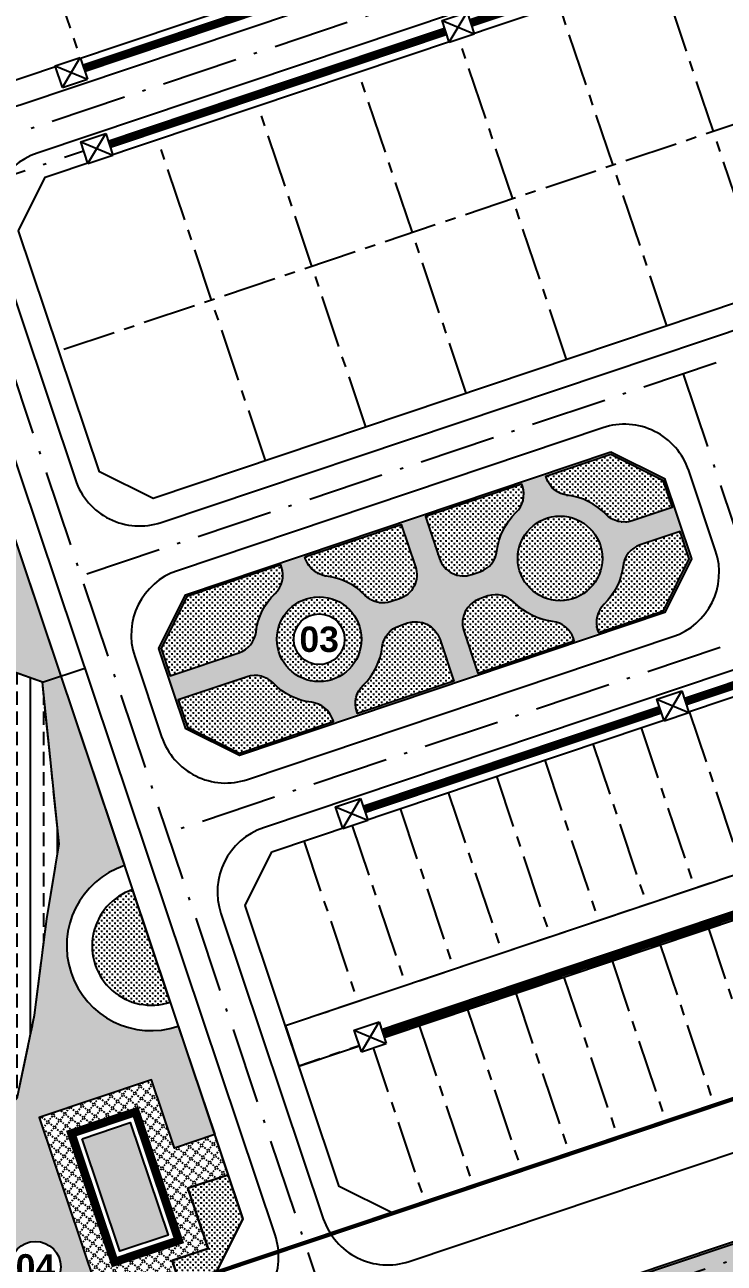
# Model space of a CAD drawing. Header units: metres. Extents: x 566631 to 571261, y 2062953 to 2068466.
# Drawn here: x 568348.8 to 568431.3, y 2065959.3 to 2066105.5 of the extents above; entities that cross this region are included whole.
import ezdxf
from ezdxf.enums import TextEntityAlignment as Align

# ---------------------------------------------------------------- set-up
doc = ezdxf.new("R2010")
doc.units = ezdxf.units.M
for name, pattern in [('ACAD_ISO10W100', [18.5, 12, -3, 0.5, -3]), ('CENTER', [2, 1.25, -0.25, 0.25, -0.25]), ('DOT', [0.25, 0, -0.25]), ('HIDDEN', [0.375, 0.25, -0.125])]:
    doc.linetypes.add(name, pattern=pattern)
for name, color, linetype in [('bonen', 34, 'CONTINUOUS'), ('BoThamCo', 94, 'CONTINUOUS'), ('ChiaLo', 128, 'CENTER'), ('D-TT', 2, 'CONTINUOUS'), ('ddc', 32, 'CONTINUOUS'), ('ghi_chu', 7, 'CONTINUOUS'), ('hacth sdd', 8, 'CONTINUOUS'), ('hatchViaHe+LogDg', 129, 'CONTINUOUS'), ('LogDg', 7, 'CONTINUOUS'), ('nha', 20, 'CONTINUOUS'), ('RANHGIOI', 2, 'HIDDEN'), ('TimDg', 222, 'CONTINUOUS'), ('TTLL', 170, 'CONTINUOUS'), ('ViaHeS', 32, 'CONTINUOUS')]:
    doc.layers.add(name, color=color, linetype=linetype)
doc.styles.add('ARIALB', font='VHARIALB.TTF', dxfattribs={"width": 0.75})
doc.styles.get("Standard").update_dxf_attribs({"font": 'VHARIALN.TTF'})
doc.linetypes.add('Thong tin', pattern='A,12.7,-5.08,["TTLL",Standard,S=2.54,R=0,X=-2.54,Y=-1.27],-9.08', length=26.86)
pattern_1 = [(0, (568078.4122556136, 2065965.172538756), (0.3175, 0.3175), [0.15875, -0.4762500000000001]), (90, (568078.4916306136, 2065965.093163756), (-0.3175, 0.3175), [0.15875, -0.4762500000000001])]
pattern_2 = [(0, (568341.9024460879, 2065948.283835178), (0.3175, 0.3175), [0.15875, -0.4762500000000001]), (90, (568341.9818210879, 2065948.204460178), (-0.3175, 0.3175), [0.15875, -0.4762500000000001])]

# ---------------------------------------------------------------- blocks, each defined once
blk = doc.blocks.new('dsl')
at = {"color": 158, "linetype": 'DOT'}
blk.add_wipeout([(0, 1.5), (0.33644860936327353, 1.4617805352900177), (0.7271365341730276, 1.3119727361482205), (1.0179708990035576, 1.1016965319868746), (1.2342348857782783, 0.8524460373446345), (1.3543988210148825, 0.6446734317579512), (1.4417184349149323, 0.4140627419110956), (1.5, 0), (1.4408082852605588, -0.41721874987695173), (1.3263853264506624, -0.7005012247245759), (1.1508682344574481, -0.9620303045958281), (0.9135099182603594, -1.1897477167658508), (0.6119164755800454, -1.3695102143101394), (0.38024214177858096, -1.4510051391553134), (0, -1.5), (-0.4646015835460416, -1.4262346820905236), (-0.7918897030176879, -1.2739351231138016), (-1.1446356684900818, -0.9694375619291122), (-1.3156433532713265, -0.7204738487488953), (-1.4267119241412873, -0.46313398238271475), (-1.493310356047019, -0.14150682114990332), (-1.5, 0), (-1.4614062352338948, 0.3380707260221243), (-1.3372086829040484, 0.6796123441309305), (-1.1726255954709188, 0.9353871992789777), (-0.9171726725762708, 1.1869264040143435), (-0.6270318645983934, 1.362655877601469), (-0.2542087298352414, 1.478302378207502)], dxfattribs=at).dxf.layer = 'ghi_chu'
at = {"layer": 'ghi_chu', "color": 32}
blk.add_circle((0, 0), 1.5, dxfattribs=at)
at = {"layer": 'ghi_chu', "style": 'ARIALB'}
blk.add_attdef('01', text='', height=1.5, dxfattribs=at).set_placement((0, -0.75), align=Align.CENTER)
blk = doc.blocks.new('hgtc')
at = {"color": 11, "linetype": 'Continuous'}
blk.add_wipeout([(-1.53, 1.3274999999999988), (1.529999999984283, 1.327500000188592), (1.5299999999999996, -1.3275), (-1.53, -1.3275), (-1.5299999999842842, 1.327500000188592)], dxfattribs=at).dxf.layer = 'D-TT'
at = {"layer": 'D-TT', "color": 11, "linetype": 'Continuous'}
for p, q in [((-1.53, -1.3275), (-1.53, 1.3275)), ((-1.53, 1.3275), (1.53, 1.3275)), ((-1.53, 1.3275), (1.53, -1.3275)), ((-1.53, -1.3275), (1.53, 1.3275)), ((1.53, 1.3275), (1.53, -1.3275)), ((-1.53, -1.3275), (1.53, -1.3275))]:
    blk.add_line(p, q, dxfattribs=at)
at = {"layer": 'D-TT', "color": 11, "linetype": 'Continuous', "flags": 128}
for points in [[(-1.53, -1.3275), (-1.53, 1.3275), (-1.405566792644095, 1.3275)], [(-1.53, -1.3275), (-0.6722961259656586, -1.3275)]]:
    blk.add_lwpolyline(points, dxfattribs=at)

msp = doc.modelspace()

# ---------------------------------------------------------------- hatches: boundary and pattern name
at = {"layer": 'hacth sdd'}
h = msp.add_hatch(dxfattribs=at)
h.set_pattern_fill('BRASS', color=57, scale=0.5, angle=90, style=0)
h.set_pattern_definition([(90, (568266.8793983184, 2065944.215789926), (-3.175, 1.944126793646423e-16), []), (90, (568265.2918983183, 2065944.215789926), (-3.175, 1.944126793646423e-16), [1.5875, -0.79375])])
edge = h.paths.add_edge_path()
edge.add_line((568351.3674999999, 2065999.907999998), (568352.8139, 2066008.756))
edge.add_line((568352.8139, 2066008.756), (568350.8340941108, 2066027.838424062))
edge.add_line((568350.8340941108, 2066027.838424062), (568345.1729999994, 2066029.863000001))
edge.add_line((568345.1729999994, 2066029.863000001), (568325.5022999999, 2066028.388))
edge.add_line((568325.5022999999, 2066028.388), (568318.9279, 2066039.339))
edge.add_line((568318.9279, 2066039.339), (568314.9863983076, 2066049.423599376))
edge.add_line((568314.9863983076, 2066049.423599376), (568314.4636000001, 2066054.183000003))
edge.add_line((568314.4636000001, 2066054.183000003), (568313.5623999998, 2066072.149000001))
edge.add_line((568313.5623999998, 2066072.149000001), (568309.5899999994, 2066089.465000002))
edge.add_line((568309.5899999994, 2066089.465000002), (568303.3640622199, 2066109.111034814))
edge.add_line((568303.3640622199, 2066109.111034814), (568305.4579381634, 2066122.428643822))
edge.add_line((568305.4579381634, 2066122.428643822), (568308.3270612455, 2066126.268391711))
edge.add_line((568308.3270612455, 2066126.268391711), (568298.8248246654, 2066158.844744774))
edge.add_line((568298.8248246654, 2066158.844744774), (568299.7726598099, 2066167.626184671))
edge.add_line((568299.7726598099, 2066167.626184671), (568305.1559680107, 2066171.192696628))
edge.add_line((568305.1559680107, 2066171.192696628), (568304.4923737963, 2066173.170062317))
edge.add_line((568304.4923737963, 2066173.170062317), (568298.1814854505, 2066176.260822262))
edge.add_line((568298.1814854505, 2066176.260822262), (568290.1435999983, 2066173.452))
edge.add_line((568290.1435999983, 2066173.452), (568271.6118055442, 2066163.570508606))
edge.add_line((568271.6118055442, 2066163.570508606), (568268.9940249232, 2066159.159125155))
edge.add_line((568268.9940249232, 2066159.159125155), (568269.8847778293, 2066068.284759742))
edge.add_line((568269.8847778293, 2066068.284759742), (568267.9513999998, 2066022.266999998))
edge.add_line((568267.9513999998, 2066022.266999998), (568266.8793983184, 2065974.764369501))
edge.add_arc((568269.8786346917, 2065974.696685114), 2.999999999910792, 178.7072137354958, 278.1529226657059)
edge.add_line((568270.3040815864, 2065971.727005849), (568299.7805802036, 2065975.949914685))
edge.add_arc((568301.4114599662, 2065964.566144167), 11.49999999982594, 50.86864694758958, 98.15292266340992, ccw=False)
edge.add_line((568308.6691142952, 2065973.486707694), (568316.054263965, 2065967.478246088))
edge.add_arc((568295.5435017319, 2065942.267957858), 32.5000000000303, 21.86286711075968, 50.86864695039941, ccw=False)
edge.add_line((568325.7060298783, 2065954.370515266), (568329.7805605613, 2065944.215789926))
edge.add_line((568329.7805605613, 2065944.215789926), (568341.9024460879, 2065948.283835179))
edge.add_line((568341.9024460879, 2065948.283835179), (568342.6188681677, 2065956.87019987))
edge.add_line((568342.6188681677, 2065956.87019987), (568344.3313999998, 2065964.883999999))
edge.add_line((568344.3313999998, 2065964.883999999), (568345.571, 2065976.577))
edge.add_line((568345.571, 2065976.577), (568347.8497000001, 2065978.769000001))
edge.add_line((568347.8497000001, 2065978.769000001), (568349.9137, 2065988.549))
edge.add_line((568349.9137, 2065988.549), (568351.3674999999, 2065999.907999998))
h = msp.add_hatch(dxfattribs=at)
h.set_pattern_fill('CROSS', color=64, scale=0.05, style=0)
h.set_pattern_definition([(0, (568298.8248246653, 2065948.283835178), (0.3175, 0.3175), [0.15875, -0.4762500000000001]), (90, (568298.9041996653, 2065948.204460178), (-0.3175, 0.3175), [0.15875, -0.4762500000000001])])
edge = h.paths.add_edge_path()
edge.add_line((568353.0188965509, 2066028.571633031), (568360.5243906633, 2066006.206901374))
edge.add_arc((568363.7059598555, 2065996.726520713), 9.999999999975753, 108.5514997308705, 288.5514997308706)
edge.add_line((568366.8875290477, 2065987.246140052), (568371.1790113084, 2065974.458461088))
edge.add_line((568371.1790113084, 2065974.458461088), (568366.4388209782, 2065972.867676493))
edge.add_line((568366.4388209782, 2065972.867676493), (568363.7344871651, 2065980.926000054))
edge.add_line((568363.7344871651, 2065980.926000054), (568350.4619542155, 2065976.471803177))
edge.add_line((568350.4619542155, 2065976.471803177), (568357.1432497163, 2065956.563003758))
edge.add_line((568357.1432497163, 2065956.563003758), (568361.4094208578, 2065957.994709882))
edge.add_line((568361.4094208578, 2065957.994709882), (568362.3638915771, 2065955.150595799))
edge.add_line((568362.3638915771, 2065955.150595799), (568341.9024460879, 2065948.283835178))
edge.add_line((568341.9024460879, 2065948.283835178), (568342.6188681676, 2065956.870199869))
edge.add_line((568342.6188681676, 2065956.870199869), (568344.3313999999, 2065964.883999998))
edge.add_line((568344.3313999999, 2065964.883999998), (568345.571, 2065976.577))
edge.add_line((568345.571, 2065976.577), (568347.8497000003, 2065978.769000001))
edge.add_line((568347.8497000003, 2065978.769000001), (568349.9137000002, 2065988.549000002))
edge.add_line((568349.9137000002, 2065988.549000002), (568351.3675000003, 2065999.908000001))
edge.add_line((568351.3675000003, 2065999.908000001), (568352.8139, 2066008.756))
edge.add_line((568352.8139, 2066008.756), (568350.8340941106, 2066027.838424062))
edge.add_line((568350.8340941106, 2066027.838424062), (568345.1729999989, 2066029.863000002))
edge.add_line((568345.1729999989, 2066029.863000002), (568325.5022999995, 2066028.388000001))
edge.add_line((568325.5022999995, 2066028.388000001), (568318.9279000001, 2066039.339))
edge.add_line((568318.9279000001, 2066039.339), (568314.9863983075, 2066049.423599376))
edge.add_line((568314.9863983075, 2066049.423599376), (568314.4636, 2066054.183000007))
edge.add_line((568314.4636, 2066054.183000007), (568313.5623999999, 2066072.149000001))
edge.add_line((568313.5623999999, 2066072.149000001), (568309.5899999989, 2066089.464999999))
edge.add_line((568309.5899999989, 2066089.464999999), (568303.3640622199, 2066109.111034814))
edge.add_line((568303.3640622199, 2066109.111034814), (568305.4579381635, 2066122.428643822))
edge.add_line((568305.4579381635, 2066122.428643822), (568308.3270612456, 2066126.26839171))
edge.add_line((568308.3270612456, 2066126.26839171), (568298.8248246653, 2066158.844744774))
edge.add_line((568298.8248246653, 2066158.844744774), (568299.7726598098, 2066167.626184671))
edge.add_line((568299.7726598098, 2066167.626184671), (568305.1559680107, 2066171.192696628))
edge.add_line((568305.1559680107, 2066171.192696628), (568310.2655463113, 2066155.967270312))
edge.add_arc((568312.8108016651, 2066148.382965783), 8.000000000076302, 108.5514997308164, 237.5042640869356)
edge.add_arc((568307.9756701079, 2066140.792082908), 0.999999999896655, 0.3901498371029106, 57.50426407734108, ccw=False)
edge.add_arc((568323.6349493345, 2066140.898714844), 14.65964227781195, 180.3901498526195, 207.7532025430691)
edge.add_arc((568290.4644585359, 2066123.444508046), 22.82276419224252, 6.119504724278272, 27.753202543186717, ccw=False)
edge.add_arc((568312.1628703312, 2066125.770870561), 0.9999999999792477, -75.42129825631952, 6.119504723686305, ccw=False)
edge.add_arc((568314.1765472866, 2066118.028448128), 6.999999999989777, 104.5787017427212, 427.6885808023829)
edge.add_arc((568317.213671676, 2066125.429520715), 0.99999999981198, 184.2440412697715, 247.6885808031731, ccw=False)
edge.add_arc((568290.464458536, 2066123.444508046), 25.82276419218639, 4.244041282442613, 27.75320254367217)
edge.add_arc((568323.6349493343, 2066140.898714844), 11.65964227745637, 188.1525263400488, 207.7532025417503, ccw=False)
edge.add_arc((568313.0830326614, 2066139.387083932), 0.9999999998407206, 91.73334072930072, 188.152526343838, ccw=False)
edge.add_arc((568312.810801665, 2066148.382965783), 8.00000000010521, 271.733340734301, 288.5514997316069)
edge.add_line((568315.3560570189, 2066140.798661254), (568319.0272458472, 2066129.859321115))
edge.add_line((568319.0272458472, 2066129.859321115), (568343.3850626674, 2066057.278351924))
edge.add_line((568343.3850626674, 2066057.278351924), (568340.5409269022, 2066056.323945433))
edge.add_line((568340.5409269022, 2066056.323945433), (568339.274724728, 2066056.953848002))
edge.add_line((568339.274724728, 2066056.953848002), (568335.1387191284, 2066069.278240504))
edge.add_line((568335.1387191284, 2066069.278240504), (568335.7686073645, 2066070.544414363))
edge.add_line((568335.7686073645, 2066070.544414363), (568336.7166525197, 2066070.862550158))
edge.add_line((568336.7166525197, 2066070.862550158), (568337.346540756, 2066072.128724018))
edge.add_line((568337.346540756, 2066072.128724018), (568324.2451237894, 2066111.16808244))
edge.add_line((568324.2451237894, 2066111.16808244), (568322.9789217165, 2066111.797984708))
edge.add_line((568322.9789217165, 2066111.797984708), (568312.5869549066, 2066108.310749276))
edge.add_line((568312.5869549066, 2066108.310749276), (568311.9570455503, 2066107.044568323))
edge.add_line((568311.9570455503, 2066107.044568323), (568318.3482512657, 2066087.998765726))
edge.add_line((568318.3482512657, 2066087.998765726), (568317.7183419097, 2066086.732584775))
edge.add_line((568317.7183419097, 2066086.732584775), (568312.0654498605, 2066084.835642088))
edge.add_line((568312.0654498605, 2066084.835642088), (568311.4355405044, 2066083.569461137))
edge.add_line((568311.4355405044, 2066083.569461137), (568317.5086103742, 2066065.471703836))
edge.add_line((568317.5086103742, 2066065.471703836), (568318.7747913278, 2066064.841794475))
edge.add_line((568318.7747913278, 2066064.841794475), (568326.2883948521, 2066067.363136639))
edge.add_line((568326.2883948521, 2066067.363136639), (568327.5545758015, 2066066.733227277))
edge.add_line((568327.5545758015, 2066066.733227277), (568328.5089831842, 2066063.889091811))
edge.add_line((568328.5089831842, 2066063.889091811), (568327.8790738231, 2066062.622910861))
edge.add_line((568327.8790738231, 2066062.622910861), (568317.4502115328, 2066059.123294449))
edge.add_line((568317.4502115328, 2066059.123294449), (568316.8203021717, 2066057.8571135))
edge.add_line((568316.8203021717, 2066057.8571135), (568325.0917591713, 2066033.208158939))
edge.add_line((568325.0917591713, 2066033.208158939), (568326.3579403335, 2066032.578248945))
edge.add_line((568326.3579403335, 2066032.578248945), (568344.3716259783, 2066038.623093421))
edge.add_line((568344.3716259783, 2066038.623093421), (568345.0015144264, 2066039.889266649))
edge.add_line((568345.0015144264, 2066039.889266649), (568343.0926074601, 2066045.577392098))
edge.add_line((568343.0926074601, 2066045.577392098), (568343.7224957959, 2066046.843565661))
edge.add_line((568343.7224957959, 2066046.843565661), (568346.5666315616, 2066047.797972151))
edge.add_line((568346.5666315616, 2066047.797972151), (568353.018896551, 2066028.571633031))
h = msp.add_hatch(dxfattribs=at)
h.set_pattern_fill('CROSS', color=64, scale=0.05, style=0)
h.set_pattern_definition(pattern_1)
edge = h.paths.add_edge_path()
edge.add_arc((568419.5207396059, 2066049.751065854), 2.99999999973806, 223.9284332483265, 288.5514997247635, ccw=False)
edge.add_arc((568411.9585669506, 2066042.466593003), 7.499999999688802, 43.92843325935909, 83.17456620836292)
edge.add_arc((568413.2064366938, 2066052.892177931), 3.000000000266925, 198.5514997184114, 263.1745661989478, ccw=False)
edge.add_line((568410.362322495, 2066051.937707174), (568410.2785940869, 2066052.187199526))
edge.add_line((568410.2785940869, 2066052.187199526), (568417.9563920532, 2066054.763830818))
edge.add_line((568417.9563920532, 2066054.763830818), (568424.1019370179, 2066051.706669042))
edge.add_line((568424.1019370179, 2066051.706669042), (568425.182540007, 2066048.486708367))
edge.add_line((568425.182540007, 2066048.486708367), (568420.4752103634, 2066046.906951656))
h = msp.add_hatch(dxfattribs=at)
h.set_pattern_fill('CROSS', color=64, scale=0.05, style=0)
h.set_pattern_definition(pattern_1)
edge = h.paths.add_edge_path()
edge.add_arc((568400.5724611193, 2066043.392116648), 2.999999999628443, 198.5514997325018, 288.5514997402402)
edge.add_line((568401.5269318772, 2066040.54800245), (568402.4874527793, 2066040.870348547))
edge.add_arc((568401.5329820216, 2066043.714462745), 2.999999999886213, 288.5514997331949, 353.1745662141369)
edge.add_arc((568411.9585669512, 2066042.466593003), 7.500000000827305, 133.9284332620388, 173.1745662111859, ccw=False)
edge.add_arc((568404.6740940986, 2066050.028765659), 2.999999999881679, 313.9284332530715, 378.5514997268714)
edge.add_line((568407.5182082967, 2066050.983236416), (568407.4344798884, 2066051.232728769))
edge.add_line((568407.4344798884, 2066051.232728769), (568396.0580230952, 2066047.414845738))
edge.add_line((568396.0580230952, 2066047.414845738), (568397.7283469213, 2066042.43764589))
h = msp.add_hatch(dxfattribs=at)
h.set_pattern_fill('CROSS', color=64, scale=0.05, style=0)
h.set_pattern_definition(pattern_1)
edge = h.paths.add_edge_path()
edge.add_line((568381.8374521044, 2066042.642491949), (568393.213908897, 2066046.46037498))
edge.add_line((568393.213908897, 2066046.46037498), (568394.8842327232, 2066041.483175132))
edge.add_arc((568392.0401185254, 2066040.528704375), 2.999999999369923, -71.4485002717139, 18.551499724777784, ccw=False)
edge.add_line((568392.9945892828, 2066037.684590177), (568392.0340683801, 2066037.362244079))
edge.add_arc((568391.0795976218, 2066040.206358277), 2.999999999850673, 223.9284332656466, 288.5514997451489, ccw=False)
edge.add_arc((568383.5174249675, 2066032.921885425), 7.499999999598801, 43.9284332624911, 83.17456620285326)
edge.add_arc((568384.7652947119, 2066043.347470353), 3.000000000336101, 198.5514997184114, 263.1745661879097, ccw=False)
edge.add_line((568381.9211805131, 2066042.392999596), (568381.8374521048, 2066042.64249195))
h = msp.add_hatch(dxfattribs=at)
h.set_pattern_fill('CROSS', color=64, scale=0.05, style=0)
h.set_pattern_definition(pattern_1)
edge = h.paths.add_edge_path()
edge.add_arc((568411.9585669503, 2066042.466593003), 5, 0, 360)
h = msp.add_hatch(dxfattribs=at)
h.set_pattern_fill('CROSS', color=64, scale=0.05, style=0)
h.set_pattern_definition(pattern_1)
edge = h.paths.add_edge_path()
edge.add_arc((568422.3841518793, 2066041.21872326), 3.000000000255099, 108.5514997402115, 173.1745662149295)
edge.add_arc((568411.9585669496, 2066042.466593003), 7.500000000679138, 313.9284332538532, 353.1745662056763, ccw=False)
edge.add_arc((568419.2430398008, 2066034.904420346), 2.999999999310171, 133.9284332481501, 198.5514997304083)
edge.add_line((568416.3989256033, 2066033.949949589), (568416.4826540116, 2066033.700457237))
edge.add_line((568416.4826540116, 2066033.700457237), (568424.1604519786, 2066036.277088529))
edge.add_line((568424.1604519786, 2066036.277088529), (568427.2176137546, 2066042.422633493))
edge.add_line((568427.2176137546, 2066042.422633493), (568426.1370107649, 2066045.642594169))
edge.add_line((568426.1370107649, 2066045.642594169), (568421.4296811211, 2066044.062837458))
h = msp.add_hatch(dxfattribs=at)
h.set_pattern_fill('CROSS', color=64, scale=0.05, style=0)
h.set_pattern_definition(pattern_1)
edge = h.paths.add_edge_path()
edge.add_arc((568373.091840038, 2066034.169755167), 2.999999999886213, 288.5514997331949, 353.1745662094573)
edge.add_arc((568383.5174249676, 2066032.921885425), 7.500000000915225, 133.9284332488232, 173.1745662130577, ccw=False)
edge.add_arc((568376.2329521164, 2066040.484058082), 2.999999999968601, 313.9284332483853, 378.5514997353027)
edge.add_line((568379.0770663145, 2066041.43852884), (568378.9933379064, 2066041.688021191))
edge.add_line((568378.9933379064, 2066041.688021191), (568367.9067196639, 2066037.967406555))
edge.add_line((568367.9067196639, 2066037.967406555), (568364.8495578881, 2066031.821861591))
edge.add_line((568364.8495578881, 2066031.821861591), (568365.9301608781, 2066028.601900915))
edge.add_line((568365.9301608781, 2066028.601900915), (568374.0463107956, 2066031.32564097))
h = msp.add_hatch(dxfattribs=at)
h.set_pattern_fill('CROSS', color=64, scale=0.05, style=0)
h.set_pattern_definition(pattern_1)
edge = h.paths.add_edge_path()
edge.add_arc((568383.5174249667, 2066032.921885425), 5, 0, 360)
h = msp.add_hatch(dxfattribs=at)
h.set_pattern_fill('CROSS', color=64, scale=0.05, style=0)
h.set_pattern_definition(pattern_1)
edge = h.paths.add_edge_path()
edge.add_arc((568410.7106972071, 2066032.041008074), 2.999999999923252, 18.55149973530274, 83.17456620945737)
edge.add_arc((568411.9585669498, 2066042.466593002), 7.49999999971291, 223.9284332612571, 263.17456620747987, ccw=False)
edge.add_arc((568404.3963942946, 2066035.182120151), 3.000000000049365, 43.92843324998658, 108.5514997254566)
edge.add_line((568403.4419235372, 2066038.026234349), (568402.4814026349, 2066037.703888251))
edge.add_arc((568403.4358733926, 2066034.859774053), 2.999999999886213, 108.5514997331949, 198.5514997345954)
edge.add_line((568400.5917591944, 2066033.905303295), (568402.2620830202, 2066028.928103448))
edge.add_line((568402.2620830202, 2066028.928103448), (568413.6385398135, 2066032.745986479))
edge.add_line((568413.6385398135, 2066032.745986479), (568413.554811405, 2066032.995478832))
h = msp.add_hatch(dxfattribs=at)
h.set_pattern_fill('CROSS', color=64, scale=0.05, style=0)
h.set_pattern_definition(pattern_1)
edge = h.paths.add_edge_path()
edge.add_line((568392.9885391375, 2066034.51812988), (568393.9490600403, 2066034.840475978))
edge.add_arc((568394.9035307977, 2066031.99636178), 3.000000000216563, 18.551499724041776, 108.5514997240418, ccw=False)
edge.add_line((568397.7476449963, 2066032.950832537), (568399.4179688221, 2066027.97363269))
edge.add_line((568399.4179688221, 2066027.97363269), (568388.0415120289, 2066024.15574966))
edge.add_line((568388.0415120289, 2066024.15574966), (568387.9577836208, 2066024.405242012))
edge.add_arc((568390.8018978196, 2066025.35971277), 3.000000000659525, 133.9284332643981, 198.5514997352741, ccw=False)
edge.add_arc((568383.5174249673, 2066032.921885425), 7.49999999944343, 313.9284332586951, 353.1745662027475)
edge.add_arc((568393.9430098954, 2066031.674015682), 3.000000000109829, 108.55149972967229, 173.1745662053063, ccw=False)
h = msp.add_hatch(dxfattribs=at)
h.set_pattern_fill('CROSS', color=64, scale=0.05, style=0)
h.set_pattern_definition(pattern_1)
edge = h.paths.add_edge_path()
edge.add_line((568375.0007815538, 2066028.481526771), (568366.8846316355, 2066025.757786717))
edge.add_line((568366.8846316355, 2066025.757786717), (568367.9652346247, 2066022.537826043))
edge.add_line((568367.9652346247, 2066022.537826043), (568374.110779589, 2066019.480664266))
edge.add_line((568374.110779589, 2066019.480664266), (568385.1973978307, 2066023.201278902))
edge.add_line((568385.1973978307, 2066023.201278902), (568385.1136694227, 2066023.450771254))
edge.add_arc((568382.2695552249, 2066022.496300496), 2.999999999592153, 18.55149973742488, 83.17456621996693)
edge.add_arc((568383.5174249676, 2066032.921885425), 7.500000000244447, 223.9284332525251, 263.1745662034874, ccw=False)
edge.add_arc((568375.955252312, 2066025.637412573), 2.99999999978552, 43.92843326718911, 108.5514997388253)
h = msp.add_hatch(dxfattribs=at)
h.set_pattern_fill('CROSS', color=64, scale=0.05, style=0)
h.set_pattern_definition(pattern_2)
edge = h.paths.add_edge_path()
edge.add_line((568365.9330582899, 2065990.09025425), (568361.4788614209, 2066003.362787175))
edge.add_arc((568363.7059598552, 2065996.726520713), 6.999999999831769, 108.5514997295774, 288.5514997316811)
h = msp.add_hatch(dxfattribs=at)
h.set_pattern_fill('CROSS', color=64, scale=0.05, style=0)
h.set_pattern_definition([(0, (568124.4922125977, 2065856.434559209), (0.3175, 0.3175), [0.15875, -0.4762500000000001]), (90, (568124.5715875977, 2065856.355184209), (-0.3175, 0.3175), [0.15875, -0.4762500000000001])])
edge = h.paths.add_edge_path()
edge.add_line((568507.4016826156, 2065986.683880588), (568218.8903567226, 2065889.860896478))
edge.add_arc((568219.1289744121, 2065889.149867929), 0.7499999998152637, 108.551499739547, 198.5514997423194)
edge.add_line((568218.4179458625, 2065888.911250239), (568219.0542454217, 2065887.015216656))
edge.add_arc((568219.7652739711, 2065887.253834346), 0.7499999998145147, 198.5514997114234, 288.5514997311157)
edge.add_line((568220.0038916605, 2065886.542805796), (568508.5152175536, 2065983.365789906))
edge.add_arc((568507.9584500846, 2065985.024835247), 1.749977559046246, 288.5514997359101, 468.5514997322966)
h = msp.add_hatch(dxfattribs=at)
h.set_pattern_fill('CROSS', color=64, scale=0.05, style=0)
h.set_pattern_definition(pattern_2)
h.paths.add_polyline_path([(568372.7697959044, 2065969.718270758), (568368.0296055743, 2065968.127486162), (568370.4157824656, 2065961.017200674), (568366.1496111752, 2065959.585494518), (568367.1040819073, 2065956.741380395), (568371.370253204, 2065958.173086531), (568374.5196589387, 2065964.504061458)])
at = {"layer": 'hatchViaHe+LogDg'}
h = msp.add_hatch(dxfattribs=at)
h.set_pattern_fill('PHANTSQR', color=256, angle=322.0000000000001, style=0, pattern_type=2)
h.set_pattern_definition([(322.0000000000001, (568364.642643004, 2066019.161455604), (0.6156614753256582, 0.788010753606722), [0.18, -0.15, 0.18, -0.15, 0.18, -0.16]), (52.00000000000006, (568365.4168658153, 2066018.658087907), (-0.788010753606722, 0.6156614753256582), [0.18, -0.15, 0.18, -0.15, 0.18, -0.16])])
h.paths.add_polyline_path([(568417.9750253798, 2066055.033786563), (568424.3060003065, 2066051.884380828), (568427.4875694987, 2066042.404000167), (568424.3381637644, 2066036.07302524), (568374.0921462624, 2066019.210708522), (568367.7611713359, 2066022.360114256), (568364.5796021436, 2066031.840494917), (568367.7290078778, 2066038.171469844)])
edge = h.paths.add_edge_path(flags=16)
edge.add_arc((568419.5207396059, 2066049.751065854), 2.99999999973806, 223.9284332483265, 288.5514997247635, ccw=False)
edge.add_arc((568411.9585669506, 2066042.466593003), 7.499999999688802, 43.92843325935909, 83.17456620836292)
edge.add_arc((568413.2064366938, 2066052.892177931), 3.000000000266925, 198.5514997184114, 263.1745661989478, ccw=False)
edge.add_line((568410.362322495, 2066051.937707174), (568410.2785940869, 2066052.187199526))
edge.add_line((568410.2785940869, 2066052.187199526), (568417.9563920532, 2066054.763830818))
edge.add_line((568417.9563920532, 2066054.763830818), (568424.1019370179, 2066051.706669042))
edge.add_line((568424.1019370179, 2066051.706669042), (568425.182540007, 2066048.486708367))
edge.add_line((568425.182540007, 2066048.486708367), (568420.4752103634, 2066046.906951656))
edge = h.paths.add_edge_path(flags=16)
edge.add_arc((568422.3841518793, 2066041.21872326), 3.000000000255099, 108.5514997402115, 173.1745662149295)
edge.add_arc((568411.9585669496, 2066042.466593003), 7.500000000679138, 313.9284332538532, 353.1745662056763, ccw=False)
edge.add_arc((568419.2430398008, 2066034.904420346), 2.999999999310171, 133.9284332481501, 198.5514997304083)
edge.add_line((568416.3989256033, 2066033.949949589), (568416.4826540116, 2066033.700457237))
edge.add_line((568416.4826540116, 2066033.700457237), (568424.1604519786, 2066036.277088529))
edge.add_line((568424.1604519786, 2066036.277088529), (568427.2176137546, 2066042.422633493))
edge.add_line((568427.2176137546, 2066042.422633493), (568426.1370107649, 2066045.642594169))
edge.add_line((568426.1370107649, 2066045.642594169), (568421.4296811211, 2066044.062837458))
edge = h.paths.add_edge_path(flags=16)
edge.add_arc((568411.9585669503, 2066042.466593003), 5, 0, 360)
edge = h.paths.add_edge_path(flags=16)
edge.add_line((568381.8374521044, 2066042.642491949), (568393.213908897, 2066046.46037498))
edge.add_line((568393.213908897, 2066046.46037498), (568394.8842327232, 2066041.483175132))
edge.add_arc((568392.0401185254, 2066040.528704375), 2.999999999369923, -71.4485002717139, 18.551499724777784, ccw=False)
edge.add_line((568392.9945892828, 2066037.684590177), (568392.0340683801, 2066037.362244079))
edge.add_arc((568391.0795976218, 2066040.206358277), 2.999999999850673, 223.9284332656466, 288.5514997451489, ccw=False)
edge.add_arc((568383.5174249675, 2066032.921885425), 7.499999999598801, 43.9284332624911, 83.17456620285326)
edge.add_arc((568384.7652947119, 2066043.347470353), 3.000000000336101, 198.5514997184114, 263.1745661879097, ccw=False)
edge.add_line((568381.9211805131, 2066042.392999596), (568381.8374521048, 2066042.64249195))
edge = h.paths.add_edge_path(flags=16)
edge.add_arc((568410.7106972071, 2066032.041008074), 2.999999999923252, 18.55149973530274, 83.17456620945737)
edge.add_arc((568411.9585669498, 2066042.466593002), 7.49999999971291, 223.9284332612571, 263.17456620747987, ccw=False)
edge.add_arc((568404.3963942946, 2066035.182120151), 3.000000000049365, 43.92843324998658, 108.5514997254566)
edge.add_line((568403.4419235372, 2066038.026234349), (568402.4814026349, 2066037.703888251))
edge.add_arc((568403.4358733926, 2066034.859774053), 2.999999999886213, 108.5514997331949, 198.5514997345954)
edge.add_line((568400.5917591944, 2066033.905303295), (568402.2620830202, 2066028.928103448))
edge.add_line((568402.2620830202, 2066028.928103448), (568413.6385398135, 2066032.745986479))
edge.add_line((568413.6385398135, 2066032.745986479), (568413.554811405, 2066032.995478832))
edge = h.paths.add_edge_path(flags=16)
edge.add_arc((568400.5724611193, 2066043.392116648), 2.999999999628443, 198.5514997325018, 288.5514997402402)
edge.add_line((568401.5269318772, 2066040.54800245), (568402.4874527793, 2066040.870348547))
edge.add_arc((568401.5329820216, 2066043.714462745), 2.999999999886213, 288.5514997331949, 353.1745662141369)
edge.add_arc((568411.9585669512, 2066042.466593003), 7.500000000827305, 133.9284332620388, 173.1745662111859, ccw=False)
edge.add_arc((568404.6740940986, 2066050.028765659), 2.999999999881679, 313.9284332530715, 378.5514997268714)
edge.add_line((568407.5182082967, 2066050.983236416), (568407.4344798884, 2066051.232728769))
edge.add_line((568407.4344798884, 2066051.232728769), (568396.0580230952, 2066047.414845738))
edge.add_line((568396.0580230952, 2066047.414845738), (568397.7283469213, 2066042.43764589))
edge = h.paths.add_edge_path(flags=16)
edge.add_line((568392.9885391375, 2066034.51812988), (568393.9490600403, 2066034.840475978))
edge.add_arc((568394.9035307977, 2066031.99636178), 3.000000000216563, 18.551499724041776, 108.5514997240418, ccw=False)
edge.add_line((568397.7476449963, 2066032.950832537), (568399.4179688221, 2066027.97363269))
edge.add_line((568399.4179688221, 2066027.97363269), (568388.0415120289, 2066024.15574966))
edge.add_line((568388.0415120289, 2066024.15574966), (568387.9577836208, 2066024.405242012))
edge.add_arc((568390.8018978196, 2066025.35971277), 3.000000000659525, 133.9284332643981, 198.5514997352741, ccw=False)
edge.add_arc((568383.5174249673, 2066032.921885425), 7.49999999944343, 313.9284332586951, 353.1745662027475)
edge.add_arc((568393.9430098954, 2066031.674015682), 3.000000000109829, 108.55149972967229, 173.1745662053063, ccw=False)
edge = h.paths.add_edge_path(flags=16)
edge.add_arc((568383.5174249667, 2066032.921885425), 5, 0, 360)
edge = h.paths.add_edge_path(flags=16)
edge.add_arc((568373.091840038, 2066034.169755167), 2.999999999886213, 288.5514997331949, 353.1745662094573)
edge.add_arc((568383.5174249676, 2066032.921885425), 7.500000000915225, 133.9284332488232, 173.1745662130577, ccw=False)
edge.add_arc((568376.2329521164, 2066040.484058082), 2.999999999968601, 313.9284332483853, 378.5514997353027)
edge.add_line((568379.0770663145, 2066041.43852884), (568378.9933379064, 2066041.688021191))
edge.add_line((568378.9933379064, 2066041.688021191), (568367.9067196639, 2066037.967406555))
edge.add_line((568367.9067196639, 2066037.967406555), (568364.8495578881, 2066031.821861591))
edge.add_line((568364.8495578881, 2066031.821861591), (568365.9301608781, 2066028.601900915))
edge.add_line((568365.9301608781, 2066028.601900915), (568374.0463107956, 2066031.32564097))
edge = h.paths.add_edge_path(flags=16)
edge.add_line((568375.0007815538, 2066028.481526771), (568366.8846316355, 2066025.757786717))
edge.add_line((568366.8846316355, 2066025.757786717), (568367.9652346247, 2066022.537826043))
edge.add_line((568367.9652346247, 2066022.537826043), (568374.110779589, 2066019.480664266))
edge.add_line((568374.110779589, 2066019.480664266), (568385.1973978307, 2066023.201278902))
edge.add_line((568385.1973978307, 2066023.201278902), (568385.1136694227, 2066023.450771254))
edge.add_arc((568382.2695552249, 2066022.496300496), 2.999999999592153, 18.55149973742488, 83.17456621996693)
edge.add_arc((568383.5174249676, 2066032.921885425), 7.500000000244447, 223.9284332525251, 263.1745662034874, ccw=False)
edge.add_arc((568375.955252312, 2066025.637412573), 2.99999999978552, 43.92843326718911, 108.5514997388253)
h = msp.add_hatch(dxfattribs=at)
h.set_pattern_fill('PHANTSQR', color=256, angle=322.0000000000001, style=0, pattern_type=2)
h.set_pattern_definition([(322.0000000000001, (568350.524995076, 2065955.101342881), (0.6156614753256582, 0.788010753606722), [0.18, -0.15, 0.18, -0.15, 0.18, -0.16]), (52.00000000000006, (568351.2992178873, 2065954.597975184), (-0.788010753606722, 0.6156614753256582), [0.18, -0.15, 0.18, -0.15, 0.18, -0.16])])
h.paths.add_polyline_path([(568368.0296055741, 2065968.127486162), (568372.7697959043, 2065969.718270758), (568371.1790113081, 2065974.458461089), (568366.4388209782, 2065972.867676493), (568363.7344871652, 2065980.926000054), (568350.4619542157, 2065976.471803177), (568357.1432497161, 2065956.563003758), (568361.4094208583, 2065957.994709882), (568362.3638915772, 2065955.150595799), (568367.1040819073, 2065956.741380395), (568366.1496111753, 2065959.585494518), (568370.4157824658, 2065961.017200675)])
h.paths.add_polyline_path([(568354.2605392169, 2065974.582159681), (568361.8448437243, 2065977.127415098), (568366.9353544316, 2065961.958806041), (568359.3510499245, 2065959.413550623)], flags=16)
at = {"layer": 'nha'}
msp.add_hatch(color=158, dxfattribs=at).paths.add_polyline_path([(568355.5267341996, 2065973.952278542), (568361.21496258, 2065975.861220105), (568365.6691594494, 2065962.58868718), (568359.9809310688, 2065960.679745617)])

# ---------------------------------------------------------------- linework, layer by layer
at = {"layer": 'bonen'}
for points in [[(568368.0296055741, 2065968.127486162), (568372.7697959043, 2065969.718270758), (568371.1790113081, 2065974.458461089), (568366.4388209782, 2065972.867676493), (568363.7344871652, 2065980.926000054), (568350.4619542157, 2065976.471803177), (568357.1432497161, 2065956.563003758), (568361.4094208583, 2065957.994709882), (568362.3638915772, 2065955.150595799), (568367.1040819073, 2065956.741380395), (568366.1496111753, 2065959.585494518), (568370.4157824658, 2065961.017200675)], [(568354.2605392169, 2065974.582159681), (568361.8448437243, 2065977.127415098), (568366.9353544316, 2065961.958806041), (568359.3510499245, 2065959.413550623), (568354.2605392169, 2065974.582159681)]]:
    msp.add_lwpolyline(points, close=True, dxfattribs=at)
at = {"layer": 'BoThamCo'}
for points in [[(568311.9570455503, 2066107.044568323), (568318.3482512657, 2066087.998765726), (568317.7183419097, 2066086.732584775), (568312.0654498605, 2066084.835642088), (568311.4355405044, 2066083.569461137), (568317.5086103742, 2066065.471703836), (568318.7747913278, 2066064.841794475), (568326.2883948521, 2066067.363136639), (568327.5545758015, 2066066.733227277), (568328.5089831842, 2066063.889091811), (568327.8790738231, 2066062.622910861), (568317.4502115328, 2066059.123294449), (568316.8203021717, 2066057.8571135), (568325.0917591713, 2066033.208158939), (568326.3579403335, 2066032.578248945), (568344.3716259783, 2066038.623093421), (568345.0015144264, 2066039.889266649), (568343.0926074601, 2066045.577392098), (568343.7224957959, 2066046.843565661), (568346.5666315616, 2066047.797972151), (568353.018896551, 2066028.571633031)], [(568347.8497000003, 2065978.769000001), (568349.9137000002, 2065988.549000002), (568351.3675000003, 2065999.908000001), (568352.8139, 2066008.756), (568350.8340941106, 2066027.838424062), (568345.1729999989, 2066029.863000002)]]:
    msp.add_lwpolyline(points, dxfattribs=at)
for points in [[(568420.4752103632, 2066046.906951656, -0.2896898632919083), (568417.360118847, 2066047.669787897, 0.1729372986360137), (568412.8499024811, 2066049.91343938, -0.2896898633356292), (568410.362322495, 2066051.937707174), (568410.2785940869, 2066052.187199526), (568417.9563920532, 2066054.763830818), (568424.1019370179, 2066051.706669042), (568425.182540007, 2066048.486708367), (568420.4752103634, 2066046.906951656)], [(568397.7283469214, 2066042.43764589, 0.4142135624018774), (568401.5269318772, 2066040.54800245), (568402.4874527793, 2066040.870348547, 0.2896898633174129), (568404.5117205727, 2066043.357928533, -0.1729372986372094), (568406.755372056, 2066047.8681449, 0.2896898632959254), (568407.5182082967, 2066050.983236416), (568407.4344798884, 2066051.232728769), (568396.0580230952, 2066047.414845738), (568397.7283469213, 2066042.43764589)], [(568381.8374521044, 2066042.642491949), (568393.213908897, 2066046.46037498), (568394.8842327232, 2066041.483175132, -0.4142135623730951), (568392.9945892828, 2066037.684590177), (568392.0340683801, 2066037.362244079, -0.2896898633219505), (568388.9189768635, 2066038.125080319, 0.1729372985963313), (568384.4087604986, 2066040.368731802, -0.2896898632680826), (568381.9211805131, 2066042.392999596), (568381.8374521048, 2066042.64249195)], [(568421.4296811211, 2066044.062837458, 0.2896898633019725), (568419.4054133279, 2066041.575257472, -0.1729372986489986), (568417.161761844, 2066037.065041105, 0.2896898633377012), (568416.3989256033, 2066033.949949589), (568416.4826540116, 2066033.700457237), (568424.1604519786, 2066036.277088529), (568427.2176137546, 2066042.422633493), (568426.1370107649, 2066045.642594169), (568421.4296811211, 2066044.062837458)], [(568374.0463107957, 2066031.325640969, 0.28968986331275), (568376.070578589, 2066033.813220955, -0.1729372987021308), (568378.3142300737, 2066038.323437323, 0.2896898633654361), (568379.0770663145, 2066041.43852884), (568378.9933379064, 2066041.688021191), (568367.9067196639, 2066037.967406555), (568364.8495578881, 2066031.821861591), (568365.9301608781, 2066028.601900915), (568374.0463107956, 2066031.32564097)], [(568413.5548114053, 2066032.995478832, 0.2896898632985594), (568411.0672314193, 2066035.019746625, -0.1729372986207432), (568406.5570150536, 2066037.263398108, 0.2896898632985994), (568403.4419235372, 2066038.026234349), (568402.4814026349, 2066037.703888251, 0.4142135623659362), (568400.5917591944, 2066033.905303295), (568402.2620830202, 2066028.928103448), (568413.6385398135, 2066032.745986479), (568413.554811405, 2066032.995478832)], [(568392.9885391375, 2066034.51812988), (568393.9490600403, 2066034.840475978, -0.4142135623730951), (568397.7476449963, 2066032.950832537), (568399.4179688221, 2066027.97363269), (568388.0415120289, 2066024.15574966), (568387.9577836208, 2066024.405242012, -0.2896898632827811), (568388.7206198612, 2066027.520333529, 0.1729372986150923), (568390.9642713442, 2066032.030549894, -0.2896898633086637), (568392.9885391378, 2066034.51812988)], [(568353.0188965509, 2066028.571633031), (568360.5243906633, 2066006.206901374, 1), (568366.8875290477, 2065987.246140052), (568371.1790113084, 2065974.458461088), (568366.4388209782, 2065972.867676493), (568363.7344871651, 2065980.926000054), (568350.4619542155, 2065976.471803177), (568357.1432497163, 2065956.563003758), (568361.4094208578, 2065957.994709882), (568362.3638915771, 2065955.150595799), (568341.9024460879, 2065948.283835178)], [(568375.0007815538, 2066028.481526771), (568366.8846316355, 2066025.757786717), (568367.9652346247, 2066022.537826043), (568374.110779589, 2066019.480664266), (568385.1973978307, 2066023.201278902), (568385.1136694227, 2066023.450771254, 0.2896898633485696), (568382.6260894365, 2066025.475039047, -0.1729372986417804), (568378.1158730702, 2066027.718690531, 0.2896898632727445), (568375.000781554, 2066028.481526771)]]:
    msp.add_lwpolyline(points, format="xyb", dxfattribs=at)
for points in [[(568365.9330582899, 2065990.09025425), (568361.4788614209, 2066003.362787175, 1.000000000013174)], [(568507.4016826156, 2065986.683880588), (568218.8903567226, 2065889.860896478, 0.4142135623253476), (568218.4179458625, 2065888.911250239), (568219.0542454217, 2065887.015216656, 0.4142135623537703), (568220.0038916605, 2065886.542805796), (568508.5152175536, 2065983.365789906, 1)]]:
    msp.add_lwpolyline(points, format="xyb", close=True, dxfattribs=at)
msp.add_lwpolyline([(568372.7697959044, 2065969.718270758), (568368.0296055743, 2065968.127486162), (568370.4157824656, 2065961.017200674), (568366.1496111752, 2065959.585494518), (568367.1040819073, 2065956.741380395), (568371.370253204, 2065958.173086531), (568374.5196589387, 2065964.504061458)], close=True, dxfattribs=at)
for centre in [(568411.9585669503, 2066042.466593003), (568383.5174249667, 2066032.921885425)]:
    msp.add_circle(centre, 5, dxfattribs=at)
at = {"layer": 'ChiaLo', "ltscale": 5}
for points in [[(568341.3591715676, 2065941.772655123), (568342.6188681679, 2065956.87019987), (568344.3314, 2065964.884), (568345.571, 2065976.577), (568347.8497, 2065978.769), (568349.9137, 2065988.549), (568351.3675, 2065999.908), (568352.8139, 2066008.756), (568350.8340941106, 2066027.838424062), (568345.173, 2066029.863), (568325.5023, 2066028.388), (568318.9279, 2066039.339), (568314.9863983075, 2066049.423599377), (568314.4636000001, 2066054.183), (568313.5623999999, 2066072.149), (568309.5899999999, 2066089.465), (568303.3640622199, 2066109.111034813), (568305.4579381634, 2066122.428643822), (568308.3270612456, 2066126.268391711), (568298.8248246656, 2066158.844744774), (568299.7726598099, 2066167.626184672), (568307.7448057504, 2066172.907835425)], [(568348.9369341921, 2066120.468979322), (568355.3000725762, 2066101.508218001)], [(568482.5531347486, 2066110.459801831), (568352.8077961325, 2066066.917903362)], [(568436.4360369021, 2066073.886930957), (568423.7097601333, 2066111.8084536)], [(568424.5855610762, 2066069.909969467), (568411.8592843072, 2066107.83149211)], [(568412.7350852501, 2066065.933007977), (568400.0088084812, 2066103.85453062)], [(568400.884609424, 2066061.956046486), (568388.1583326551, 2066099.877569129)], [(568389.034133598, 2066057.979084996), (568376.3078568291, 2066095.900607639)], [(568377.183657772, 2066054.002123506), (568364.4573810031, 2066091.923646149)], [(568350.8340941108, 2066027.838424062), (568355.863010749, 2066029.52610379)], [(568505.517432517, 2066029.562470265), (568379.5329773473, 2065987.282705811)], [(568506.8843550032, 2066024.747152909), (568381.1237619433, 2065982.542515481)], [(568427.2080087292, 2066024.378411528), (568433.5711471136, 2066005.417650207)], [(568421.5197803328, 2066022.469470013), (568427.8829187171, 2066003.508708691)], [(568415.8315519363, 2066020.560528497), (568422.1946903206, 2066001.599767176)], [(568410.1433235399, 2066018.651586982), (568416.5064619243, 2065999.690825661)], [(568404.4550951434, 2066016.742645467), (568410.8182335278, 2065997.781884145)], [(568398.7668667469, 2066014.833703951), (568405.1300051314, 2065995.87294263)], [(568393.0786383506, 2066012.924762436), (568399.441776735, 2065993.964001115)], [(568387.3904099541, 2066011.015820921), (568393.7535483385, 2065992.055059599)], [(568381.7021815577, 2066009.106879406), (568388.0653199421, 2065990.146118084)], [(568429.4737033133, 2065998.768518361), (568435.8368489539, 2065979.807735418)], [(568423.7854749168, 2065996.859576846), (568430.1486205574, 2065977.898793902)], [(568418.0972465205, 2065994.95063533), (568424.4603921609, 2065975.989852387)], [(568412.409018124, 2065993.041693815), (568418.7721637645, 2065974.080910872)], [(568406.7207897275, 2065991.1327523), (568413.0839353681, 2065972.171969356)], [(568401.032561331, 2065989.223810784), (568407.3957069716, 2065970.263027841)], [(568395.3443329346, 2065987.314869269), (568401.7074785752, 2065968.354086326)], [(568389.6561045381, 2065985.405927754), (568396.0192501787, 2065966.445144811)]]:
    msp.add_lwpolyline(points, dxfattribs=at)
at = {"layer": 'ddc'}
msp.add_lwpolyline([(568347.8497000001, 2065978.769000001), (568349.9137, 2065988.549), (568351.3674999999, 2065999.907999998), (568352.8139, 2066008.756), (568350.8340941108, 2066027.838424062), (568345.1729999994, 2066029.863000001)], dxfattribs=at)
at = {"layer": 'hatchViaHe+LogDg', "color": 158, "const_width": 1}
msp.add_lwpolyline([(568354.2605392169, 2065974.582159681), (568361.8448437243, 2065977.127415098), (568366.9353544316, 2065961.958806041), (568359.3510499245, 2065959.413550623), (568354.2605392169, 2065974.582159681)], close=True, dxfattribs=at)
at = {"layer": 'LogDg'}
for points in [[(568422.859921314, 2066178.977195278, -0.2193631504539343), (568427.4528031863, 2066174.102788207), (568432.6599265059, 2066158.586699059, 0.4142135623759975), (568442.7894863884, 2066153.547649884), (568465.6706953787, 2066161.226471253, -0.4281041090886646), (568475.9118810387, 2066155.826807821), (568478.2356492653, 2066147.640768317, -0.4004581229564053), (568473.084974313, 2066137.871822692), (568348.3214358054, 2066096.001791875, -0.4142135623725056), (568338.191875923, 2066101.040841049), (568313.1488570473, 2066175.663562573, -0.4208281564769345), (568317.7080974542, 2066184.575417006, -0.1728137847488067), (568419.3109422235, 2066180.408055046), (568422.859921314, 2066178.977195278)], [(568492.4516431224, 2066097.561467824), (568484.2501082047, 2066126.453371955, 0.4281041090882073), (568474.0089225447, 2066131.853035387), (568350.2303773209, 2066090.313563479, 0.4142135623730951), (568345.191328146, 2066080.184003596), (568354.736035723, 2066051.742861613, 0.4142135623733157), (568364.8655956053, 2066046.703812439), (568487.3009681699, 2066087.792522199, 0.4004581229564053), (568492.4516431226, 2066097.561467824)]]:
    msp.add_lwpolyline(points, format="xyb", dxfattribs=at)
at = {"layer": 'nha', "color": 240}
msp.add_lwpolyline([(568354.2605392169, 2065974.582159681), (568361.8448437243, 2065977.127415098), (568366.9353544316, 2065961.958806041), (568359.3510499245, 2065959.413550623), (568354.2605392169, 2065974.582159681)], close=True, dxfattribs=at)
at = {"layer": 'nha', "color": 20}
msp.add_lwpolyline([(568355.5267341996, 2065973.952278542), (568361.21496258, 2065975.861220105), (568365.6691594494, 2065962.58868718), (568359.9809310688, 2065960.679745617)], close=True, dxfattribs=at)
at = {"layer": 'RANHGIOI', "color": 1, "ltscale": 9, "const_width": 0.5}
msp.add_lwpolyline([(568982.1523663413, 2066596.773802713), (568641.4879055367, 2066448.283225673), (568640.6420762937, 2066447.920460239, -0.005137433380439285), (568606.7378069196, 2066433.790071242), (568320.2638660165, 2066354.564405334, -0.02056742908652707), (568279.2557222839, 2066345.01962319), (568234.0374281703, 2066336.43794789, -0.02121833569223638), (568191.0584181908, 2066330.156570429), (568073.8426399846, 2066318.076938635), (568071.016314374, 2066300.81343246, 0.1285739781783505), (568077.0604101924, 2066236.336779047), (568081.9759698213, 2066222.837552279, 0.03940831777614574), (568090.337301481, 2066204.508879045), (568103.3082810395, 2066181.142724642), (568149.9111873205, 2066112.204254739, -0.1198699787172983), (568174.7769525672, 2066045.299770262), (568189.5639809994, 2065919.750233025), (568193.0057644724, 2065898.419982555), (568198.2094833301, 2065900.061182543), (568647.0008657249, 2066050.67336649, 0.05068378633206799), (568827.9057364878, 2066132.562174523), (568998.7993124772, 2066231.854729244)], format="xyb", dxfattribs=at)
at = {"layer": 'TimDg', "linetype": 'ACAD_ISO10W100', "ltscale": 0.75}
for points in [[(569579.458327795, 2066552.489101444), (569316.6908584707, 2066388.630738333, -0.0121560828798097), (569316.4815255365, 2066388.50716488), (569007.7068141839, 2066216.212450042), (568836.948536262, 2066116.998506182, -0.0506837863320612), (568652.7276902705, 2066033.6086813), (568203.7804233594, 2065882.944183276), (567811.8071871288, 2065759.319812214)], [(568338.8474878361, 2066089.657951565), (568682.1622560618, 2066204.872701785, 0.05082929117719046), (568687.7039373681, 2066207.383150169), (568920.2160115128, 2066342.657879992)], [(568340.2791939727, 2066085.391780268), (568683.5939621984, 2066200.606530488, 0.05082929117633628), (568689.9668957004, 2066203.49354613), (568922.4789698452, 2066338.768275952)]]:
    msp.add_lwpolyline(points, format="xyb", dxfattribs=at)
for points in [[(568307.1343328746, 2066184.156220446), (568387.5254964775, 2065944.608127454)], [(568706.6297355595, 2066158.233749528), (568355.3916476357, 2066040.359972129)], [(568426.4945025914, 2066064.22174107), (568436.6755240067, 2066033.884522955)], [(568509.7985719568, 2066058.424258745), (568365.5726690509, 2066010.022754014)]]:
    msp.add_lwpolyline(points, dxfattribs=at)
at = {"layer": 'TTLL', "color": 170, "linetype": 'Thong tin', "const_width": 1}
for points in [[(568665.1604684712, 2066204.156388558), (568354.2504053658, 2066099.816498239)], [(568668.1703246554, 2066195.187675125), (568357.2602615524, 2066090.847784807)], [(568586.8054182633, 2066052.285286396), (568389.5437001665, 2065985.982619622)]]:
    msp.add_lwpolyline(points, dxfattribs=at)
at = {"layer": 'ViaHeS'}
msp.add_lwpolyline([(568472.4394301514, 2066146.087789345), (568469.1563813031, 2066157.653128459), (568465.4930266936, 2066159.584631567), (568434.2603601395, 2066149.103102052), (568426.0320557986, 2066173.621650174), (568422.2952116319, 2066177.587547869), (568418.7500504752, 2066179.016868342, 0.1713105021006426), (568318.9905107958, 2066183.400460005), (568315.8228123771, 2066177.125069558), (568341.035990121, 2066101.995311807), (568347.3669650477, 2066098.845906073), (568469.0646405064, 2066139.687048307)], format="xyb", close=True, dxfattribs=at)
msp.add_lwpolyline([(568486.6554240078, 2066096.008488852), (568483.2806343631, 2066089.607747814), (568363.9111248472, 2066049.547926637), (568357.5801499207, 2066052.697332371), (568348.0354423441, 2066081.138474353), (568351.1848480783, 2066087.46944928), (568472.3452544732, 2066128.130286656), (568478.450845489, 2066124.91111481)], close=True, dxfattribs=at)

# ---------------------------------------------------------------- next in the draw order: block references
at = {"layer": 'D-TT', "xscale": 1.015999999931009, "yscale": 1.016000000061467, "zscale": 1.016, "rotation": 18.22395598907931}
msp.add_blockref('hgtc', (568399.9219745266, 2066105.16484617), dxfattribs=at)
at = {"layer": 'ghi_chu', "xscale": 2, "yscale": 2, "zscale": 2}
for p, values in [((568383.5174249667, 2066032.921885425), {'01': '03'}), ((568350.0135959038, 2065958.837377935), {'01': '04'})]:
    msp.add_blockref('dsl', p, dxfattribs=at).add_auto_attribs(values)

# ---------------------------------------------------------------- next in the draw order: linework, layer by layer
at = {"layer": 'LogDg'}
for points in [[(568307.5114799796, 2066173.603095214, 0.4178495740815646), (568298.5660109784, 2066177.984142028), (568289.5397449452, 2066174.829932238), (568218.0871303951, 2066136.730092668, 0.0071825281807716), (568214.2764170027, 2066134.627299105), (568168.3951062838, 2066108.442795665, 0.3983409687927469), (568165.206616152, 2066097.91371037, -0.0869340505151516), (568180.7357652984, 2066046.00158992), (568195.5077936664, 2065920.579411009), (568197.502560353, 2065908.216961894, 0.4630470927238416), (568213.1672127853, 2065898.752063298), (568373.2791947199, 2065952.484858136, 0.4142135623744509), (568378.3182438948, 2065962.614418018), (568307.5114799798, 2066173.603095214)], [(568425.292634522, 2066033.228911043, 0.4142135623679162), (568430.3316836967, 2066043.358470925), (568427.1501145046, 2066052.838851586, 0.4142135623740439), (568417.0205546222, 2066057.877900761), (568366.7745371206, 2066041.015584042, 0.4142135623730951), (568361.7354879458, 2066030.886024159), (568364.917057138, 2066021.405643499, 0.4142135623740292), (568375.0466170205, 2066016.366594324), (568425.292634522, 2066033.228911043)], [(568507.3221433858, 2065986.920890104), (568218.8108174927, 2065890.097905995, 0.4142135623299213), (568218.1809363458, 2065888.83171101), (568218.817235905, 2065886.935677426, 0.4142135623729348), (568220.0834308902, 2065886.30579628), (568508.5947567833, 2065983.12878039, 1.000000000018519), (568507.3221433855, 2065986.920890104)]]:
    msp.add_lwpolyline(points, format="xyb", dxfattribs=at)
msp.add_lwpolyline([(568394.1360394299, 2065959.484288737), (568506.1220922248, 2065997.066258099, 0.400458122952699), (568515.7796077605, 2066015.383031146), (568507.2144059739, 2066045.556040389, 0.4281041090850075), (568496.9732203138, 2066050.955703821), (568376.9555585356, 2066010.678365927, 0.4142135623730329), (568371.9165093607, 2066000.548806044), (568384.0064795474, 2065964.523337912, 0.414213562378492)], format="xyb", close=True, dxfattribs=at)
at = {"layer": 'TTLL', "color": 170, "linetype": 'Thong tin', "const_width": 1}
msp.add_lwpolyline([(568577.1865968345, 2066076.049945762), (568387.3602912413, 2066012.34516983)], dxfattribs=at)
at = {"layer": 'ViaHeS'}
msp.add_lwpolyline([(568329.7805605612, 2065944.215789926), (568325.7060298783, 2065954.370515266, 0.1272416955386747), (568316.054263965, 2065967.478246088), (568308.6691142952, 2065973.486707694, 0.2092946848014792), (568299.7805802036, 2065975.949914685), (568270.3040815864, 2065971.727005849, -0.463366521761431), (568266.8793983184, 2065974.764369501), (568267.9513999999, 2066022.267), (568269.8847778293, 2066068.284759742), (568268.9940249232, 2066159.159125155), (568271.6118055445, 2066163.570508606), (568290.1435999986, 2066173.451999999), (568298.1814854506, 2066176.260822262), (568304.4923737962, 2066173.170062317), (568374.5196589387, 2065964.504061458), (568371.3702532044, 2065958.173086532), (568329.7805605611, 2065944.215789926)], format="xyb", dxfattribs=at)
for points in [[(568417.9750253798, 2066055.033786563), (568424.3060003065, 2066051.884380828), (568427.4875694987, 2066042.404000167), (568424.3381637644, 2066036.07302524), (568374.0921462624, 2066019.210708522), (568367.7611713359, 2066022.360114256), (568364.5796021436, 2066031.840494917), (568367.7290078778, 2066038.171469844)], [(568377.9100292928, 2066007.834251728), (568495.3095522419, 2066047.232955089), (568501.4151432578, 2066044.013783243), (568510.4404839884, 2066012.219822507), (568505.7157784854, 2066003.258785054), (568392.2270906585, 2065965.172538755), (568385.8961157319, 2065968.321944489), (568374.7606235587, 2066001.503276802)]]:
    msp.add_lwpolyline(points, close=True, dxfattribs=at)
msp.add_lwpolyline([(568506.884355003, 2066024.747152909), (568505.5174325168, 2066029.562470265), (568379.5329773474, 2065987.282705811), (568381.1237619437, 2065982.542515481), (568506.8843550029, 2066024.747152909)], dxfattribs=at)

# ---------------------------------------------------------------- next in the draw order: block references
at = {"layer": 'D-TT', "yscale": 1.016000000061467, "zscale": 1.016}
for p, xscale, rotation in [((568354.2504053679, 2066099.816498243), 1.015999999931009, 18.22395598907931), ((568357.2602615523, 2066090.847784807), 1.015999999931009, 18.22395598907931), ((568425.2818138852, 2066025.071446599), 1.015999999987177, 18.55149973025225), ((568387.3602912417, 2066012.34516983), 1.015999999987177, 18.55149973025225), ((568389.5437001671, 2065985.982619622), 1.015999999987177, 18.55149973025225)]:
    msp.add_blockref('hgtc', p, dxfattribs=dict(at, xscale=xscale, rotation=rotation))

doc.saveas('drawing.dxf')
